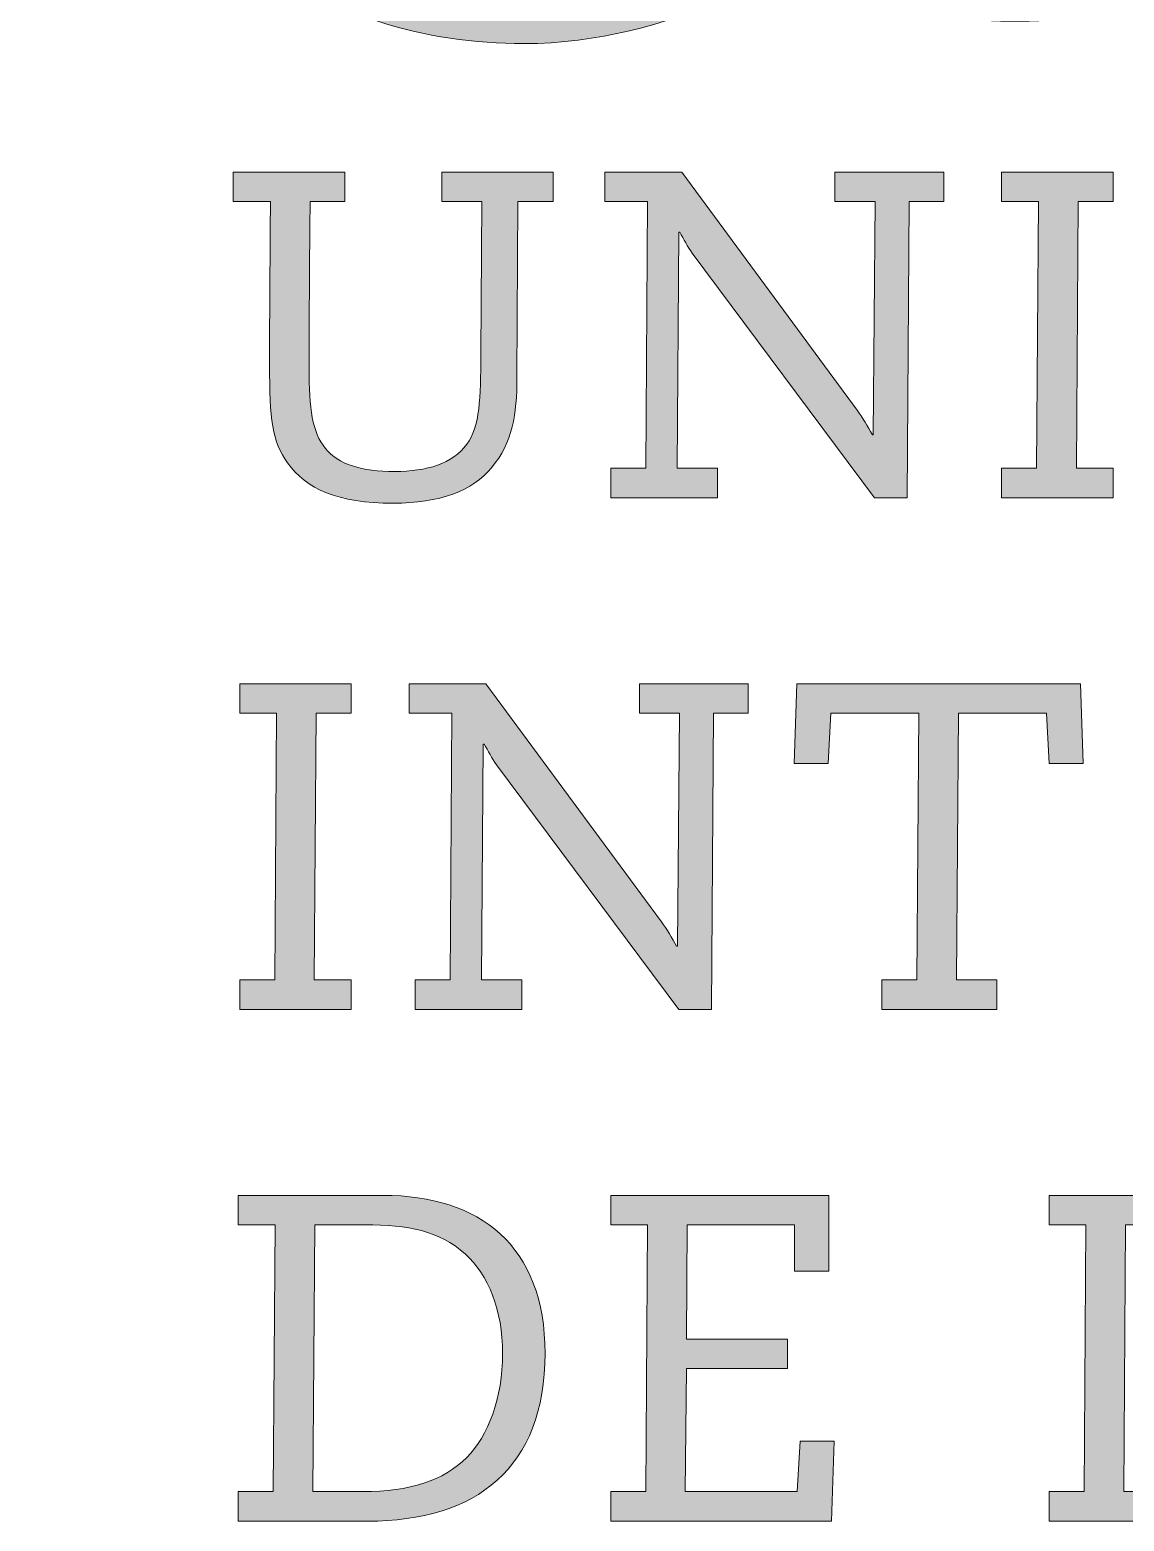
# Model space of a CAD drawing. Header units: centimetres. Extents: x 104.06 to 109.01, y 142.57 to 143.76.
# Drawn here: x 104.059 to 104.472, y 142.603 to 143.165 of the extents above; entities that cross this region are included whole.
import ezdxf

# ---------------------------------------------------------------- set-up
doc = ezdxf.new("R2010")
doc.units = ezdxf.units.CM
doc.header["$MEASUREMENT"] = 0
doc.layers.add('Capa 1', color=7, linetype='Continuous')

# ---------------------------------------------------------------- blocks, each defined once
blk = doc.blocks.new('block 4')
at = {"layer": 'Capa 1', "true_color": 0x0a95c8}
h = blk.add_hatch(color=142, dxfattribs=at)
h.dxf.hatch_style = 2
edge = h.paths.add_edge_path()
edge.add_spline(control_points=[(104.17803, 143.10004), (104.17803, 143.10004), (104.16499, 143.10004), (104.16499, 143.10004), (104.16486, 143.08283), (104.16464, 143.06584), (104.16464, 143.03722), (104.16464, 143.02195), (104.16569, 143.01325), (104.17079, 143.00702), (104.17561, 143.00096), (104.18444, 142.99833), (104.19695, 142.99833), (104.20911, 142.99833), (104.21846, 143.00127), (104.22403, 143.00856), (104.22908, 143.01536), (104.22921, 143.02577), (104.22939, 143.04245), (104.22939, 143.04245), (104.22974, 143.10004), (104.22974, 143.10004), (104.22974, 143.10004), (104.21464, 143.10004), (104.21464, 143.10004), (104.21464, 143.10004), (104.21464, 143.11115), (104.21464, 143.11115), (104.21464, 143.11115), (104.25665, 143.11115), (104.25665, 143.11115), (104.25665, 143.11115), (104.25665, 143.10004), (104.25665, 143.10004), (104.25665, 143.10004), (104.2433, 143.10004), (104.2433, 143.10004), (104.2433, 143.10004), (104.24295, 143.03376), (104.24295, 143.03376), (104.24295, 143.01971), (104.24133, 143.00944), (104.23338, 142.99974), (104.22645, 142.99109), (104.21363, 142.98639), (104.19638, 142.98639), (104.17526, 142.98639), (104.16358, 142.99174), (104.15647, 143.00162), (104.15077, 143.00944), (104.14972, 143.01813), (104.14972, 143.03858), (104.14972, 143.05856), (104.14993, 143.08129), (104.15007, 143.10004), (104.15007, 143.10004), (104.13598, 143.10004), (104.13598, 143.10004), (104.13598, 143.10004), (104.13598, 143.11115), (104.13598, 143.11115), (104.13598, 143.11115), (104.17803, 143.11115), (104.17803, 143.11115), (104.17803, 143.11115), (104.17803, 143.10004), (104.17803, 143.10004)], knot_values=[0, 0, 0, 0, 1, 1, 1, 2, 2, 2, 3, 3, 3, 4, 4, 4, 5, 5, 5, 6, 6, 6, 7, 7, 7, 8, 8, 8, 9, 9, 9, 10, 10, 10, 11, 11, 11, 12, 12, 12, 13, 13, 13, 14, 14, 14, 15, 15, 15, 16, 16, 16, 17, 17, 17, 18, 18, 18, 19, 19, 19, 20, 20, 20, 21, 21, 21, 22, 22, 22, 22], degree=3, periodic=1)
h = blk.add_hatch(color=142, dxfattribs=at)
h.dxf.hatch_style = 2
edge = h.paths.add_edge_path()
edge.add_spline(control_points=[(104.29216, 143.10004), (104.29216, 143.10004), (104.27605, 143.10004), (104.27605, 143.10004), (104.27605, 143.10004), (104.27605, 143.11115), (104.27605, 143.11115), (104.27605, 143.11115), (104.30502, 143.11115), (104.30502, 143.11115), (104.30502, 143.11115), (104.37113, 143.02142), (104.37113, 143.02142), (104.37324, 143.01861), (104.37512, 143.01536), (104.37688, 143.0122), (104.37688, 143.0122), (104.37719, 143.0122), (104.37719, 143.0122), (104.37719, 143.0122), (104.37789, 143.10004), (104.37789, 143.10004), (104.37789, 143.10004), (104.36279, 143.10004), (104.36279, 143.10004), (104.36279, 143.10004), (104.36279, 143.11115), (104.36279, 143.11115), (104.36279, 143.11115), (104.40379, 143.11115), (104.40379, 143.11115), (104.40379, 143.11115), (104.40379, 143.10004), (104.40379, 143.10004), (104.40379, 143.10004), (104.39075, 143.10004), (104.39075, 143.10004), (104.39075, 143.10004), (104.39005, 142.98845), (104.39005, 142.98845), (104.39005, 142.98845), (104.37771, 142.98845), (104.37771, 142.98845), (104.37771, 142.98845), (104.30902, 143.08059), (104.30902, 143.08059), (104.3073, 143.08305), (104.30573, 143.08582), (104.30432, 143.08845), (104.30432, 143.08845), (104.30397, 143.08845), (104.30397, 143.08845), (104.30397, 143.08845), (104.30331, 142.99956), (104.30331, 142.99956), (104.30331, 142.99956), (104.31854, 142.99956), (104.31854, 142.99956), (104.31854, 142.99956), (104.31854, 142.98845), (104.31854, 142.98845), (104.31854, 142.98845), (104.27829, 142.98845), (104.27829, 142.98845), (104.27829, 142.98845), (104.27829, 142.99956), (104.27829, 142.99956), (104.27829, 142.99956), (104.2915, 142.99956), (104.2915, 142.99956), (104.2915, 142.99956), (104.29216, 143.10004), (104.29216, 143.10004)], knot_values=[0, 0, 0, 0, 1, 1, 1, 2, 2, 2, 3, 3, 3, 4, 4, 4, 5, 5, 5, 6, 6, 6, 7, 7, 7, 8, 8, 8, 9, 9, 9, 10, 10, 10, 11, 11, 11, 12, 12, 12, 13, 13, 13, 14, 14, 14, 15, 15, 15, 16, 16, 16, 17, 17, 17, 18, 18, 18, 19, 19, 19, 20, 20, 20, 21, 21, 21, 22, 22, 22, 23, 23, 23, 24, 24, 24, 24], degree=3, periodic=1)
h = blk.add_hatch(color=142, dxfattribs=at)
h.dxf.hatch_style = 2
h.paths.add_polyline_path([(104.43948, 143.10004), (104.42556, 143.10004), (104.42556, 143.11115), (104.46761, 143.11115), (104.46761, 143.10004), (104.4544, 143.10004), (104.45374, 142.99956), (104.46761, 142.99956), (104.46761, 142.98845), (104.42556, 142.98845), (104.42556, 142.99956), (104.43877, 142.99956)])
h = blk.add_hatch(color=142, dxfattribs=at)
h.dxf.hatch_style = 2
h.paths.add_polyline_path([(104.15235, 142.90729), (104.13848, 142.90729), (104.13848, 142.91835), (104.18044, 142.91835), (104.18044, 142.90729), (104.16727, 142.90729), (104.16653, 142.80681), (104.18044, 142.80681), (104.18044, 142.79566), (104.13848, 142.79566), (104.13848, 142.80681), (104.15165, 142.80681)])
h = blk.add_hatch(color=142, dxfattribs=at)
h.dxf.hatch_style = 2
edge = h.paths.add_edge_path()
edge.add_spline(control_points=[(104.21841, 142.90729), (104.21841, 142.90729), (104.2023, 142.90729), (104.2023, 142.90729), (104.2023, 142.90729), (104.2023, 142.91835), (104.2023, 142.91835), (104.2023, 142.91835), (104.23127, 142.91835), (104.23127, 142.91835), (104.23127, 142.91835), (104.29743, 142.82867), (104.29743, 142.82867), (104.29949, 142.82586), (104.30138, 142.82257), (104.30313, 142.81945), (104.30313, 142.81945), (104.30349, 142.81945), (104.30349, 142.81945), (104.30349, 142.81945), (104.30419, 142.90729), (104.30419, 142.90729), (104.30419, 142.90729), (104.28909, 142.90729), (104.28909, 142.90729), (104.28909, 142.90729), (104.28909, 142.91835), (104.28909, 142.91835), (104.28909, 142.91835), (104.33004, 142.91835), (104.33004, 142.91835), (104.33004, 142.91835), (104.33004, 142.90729), (104.33004, 142.90729), (104.33004, 142.90729), (104.317, 142.90729), (104.317, 142.90729), (104.317, 142.90729), (104.3163, 142.79566), (104.3163, 142.79566), (104.3163, 142.79566), (104.30397, 142.79566), (104.30397, 142.79566), (104.30397, 142.79566), (104.23527, 142.8878), (104.23527, 142.8878), (104.23351, 142.89026), (104.23198, 142.89302), (104.23062, 142.89565), (104.23062, 142.89565), (104.23026, 142.89565), (104.23026, 142.89565), (104.23026, 142.89565), (104.22956, 142.80681), (104.22956, 142.80681), (104.22956, 142.80681), (104.24484, 142.80681), (104.24484, 142.80681), (104.24484, 142.80681), (104.24484, 142.79566), (104.24484, 142.79566), (104.24484, 142.79566), (104.20454, 142.79566), (104.20454, 142.79566), (104.20454, 142.79566), (104.20454, 142.80681), (104.20454, 142.80681), (104.20454, 142.80681), (104.21775, 142.80681), (104.21775, 142.80681), (104.21775, 142.80681), (104.21841, 142.90729), (104.21841, 142.90729)], knot_values=[0, 0, 0, 0, 1, 1, 1, 2, 2, 2, 3, 3, 3, 4, 4, 4, 5, 5, 5, 6, 6, 6, 7, 7, 7, 8, 8, 8, 9, 9, 9, 10, 10, 10, 11, 11, 11, 12, 12, 12, 13, 13, 13, 14, 14, 14, 15, 15, 15, 16, 16, 16, 17, 17, 17, 18, 18, 18, 19, 19, 19, 20, 20, 20, 21, 21, 21, 22, 22, 22, 23, 23, 23, 24, 24, 24, 24], degree=3, periodic=1)
h = blk.add_hatch(color=142, dxfattribs=at)
h.dxf.hatch_style = 2
h.paths.add_polyline_path([(104.39439, 142.90729), (104.36125, 142.90729), (104.3602, 142.88837), (104.34738, 142.88837), (104.34839, 142.91835), (104.45528, 142.91835), (104.45633, 142.88837), (104.44352, 142.88837), (104.44246, 142.90729), (104.40928, 142.90729), (104.40862, 142.80681), (104.42372, 142.80681), (104.42372, 142.79566), (104.38048, 142.79566), (104.38048, 142.80681), (104.39365, 142.80681)])
h = blk.add_hatch(color=142, dxfattribs=at)
h.dxf.hatch_style = 2
edge = h.paths.add_edge_path()
edge.add_spline(control_points=[(104.16604, 142.61401), (104.16604, 142.61401), (104.18479, 142.61401), (104.18479, 142.61401), (104.20266, 142.61401), (104.21534, 142.61814), (104.22403, 142.62683), (104.23215, 142.63513), (104.23755, 142.64909), (104.23755, 142.66608), (104.23755, 142.68236), (104.23215, 142.69575), (104.22351, 142.70352), (104.21345, 142.71239), (104.20195, 142.7145), (104.18571, 142.7145), (104.18571, 142.7145), (104.16675, 142.7145), (104.16675, 142.7145), (104.16675, 142.7145), (104.16604, 142.61401), (104.16604, 142.61401)], knot_values=[0, 0, 0, 0, 1, 1, 1, 2, 2, 2, 3, 3, 3, 4, 4, 4, 5, 5, 5, 6, 6, 6, 7, 7, 7, 7], degree=3, periodic=1)
edge = h.paths.add_edge_path()
edge.add_spline(control_points=[(104.15182, 142.7145), (104.15182, 142.7145), (104.13795, 142.7145), (104.13795, 142.7145), (104.13795, 142.7145), (104.13795, 142.7256), (104.13795, 142.7256), (104.13795, 142.7256), (104.1926, 142.7256), (104.1926, 142.7256), (104.22886, 142.7256), (104.25353, 142.70672), (104.25353, 142.66608), (104.25353, 142.62284), (104.22767, 142.60287), (104.18668, 142.60287), (104.18668, 142.60287), (104.13795, 142.60287), (104.13795, 142.60287), (104.13795, 142.60287), (104.13795, 142.61401), (104.13795, 142.61401), (104.13795, 142.61401), (104.15112, 142.61401), (104.15112, 142.61401), (104.15112, 142.61401), (104.15182, 142.7145), (104.15182, 142.7145)], knot_values=[0, 0, 0, 0, 1, 1, 1, 2, 2, 2, 3, 3, 3, 4, 4, 4, 5, 5, 5, 6, 6, 6, 7, 7, 7, 8, 8, 8, 9, 9, 9, 9], degree=3, periodic=1)
h = blk.add_hatch(color=142, dxfattribs=at)
h.dxf.hatch_style = 2
h.paths.add_polyline_path([(104.29216, 142.7145), (104.27829, 142.7145), (104.27829, 142.7256), (104.36042, 142.7256), (104.36042, 142.69711), (104.34756, 142.69711), (104.34756, 142.7145), (104.30708, 142.7145), (104.30678, 142.67143), (104.34492, 142.67143), (104.34492, 142.66033), (104.30678, 142.66033), (104.30638, 142.61401), (104.34857, 142.61401), (104.34962, 142.63306), (104.36244, 142.63306), (104.36143, 142.60287), (104.27829, 142.60287), (104.27829, 142.61401), (104.2915, 142.61401)])
h = blk.add_hatch(color=142, dxfattribs=at)
h.dxf.hatch_style = 2
h.paths.add_polyline_path([(104.45734, 142.7145), (104.44347, 142.7145), (104.44347, 142.7256), (104.48482, 142.7256), (104.48482, 142.7145), (104.47227, 142.7145), (104.47157, 142.61401), (104.51305, 142.61401), (104.5141, 142.63306), (104.52696, 142.63306), (104.52586, 142.60287), (104.44347, 142.60287), (104.44347, 142.61401), (104.45664, 142.61401)])
at = {"layer": 'Capa 1', "lineweight": 0}
for points in [[(104.43948, 143.10004), (104.42556, 143.10004), (104.42556, 143.11115), (104.46761, 143.11115), (104.46761, 143.10004), (104.4544, 143.10004), (104.45374, 142.99956), (104.46761, 142.99956), (104.46761, 142.98845), (104.42556, 142.98845), (104.42556, 142.99956), (104.43877, 142.99956), (104.43948, 143.10004)], [(104.15235, 142.90729), (104.13848, 142.90729), (104.13848, 142.91835), (104.18044, 142.91835), (104.18044, 142.90729), (104.16727, 142.90729), (104.16653, 142.80681), (104.18044, 142.80681), (104.18044, 142.79566), (104.13848, 142.79566), (104.13848, 142.80681), (104.15165, 142.80681), (104.15235, 142.90729)], [(104.39439, 142.90729), (104.36125, 142.90729), (104.3602, 142.88837), (104.34738, 142.88837), (104.34839, 142.91835), (104.45528, 142.91835), (104.45633, 142.88837), (104.44352, 142.88837), (104.44246, 142.90729), (104.40928, 142.90729), (104.40862, 142.80681), (104.42372, 142.80681), (104.42372, 142.79566), (104.38048, 142.79566), (104.38048, 142.80681), (104.39365, 142.80681), (104.39439, 142.90729)], [(104.29216, 142.7145), (104.27829, 142.7145), (104.27829, 142.7256), (104.36042, 142.7256), (104.36042, 142.69711), (104.34756, 142.69711), (104.34756, 142.7145), (104.30708, 142.7145), (104.30678, 142.67143), (104.34492, 142.67143), (104.34492, 142.66033), (104.30678, 142.66033), (104.30638, 142.61401), (104.34857, 142.61401), (104.34962, 142.63306), (104.36244, 142.63306), (104.36143, 142.60287), (104.27829, 142.60287), (104.27829, 142.61401), (104.2915, 142.61401), (104.29216, 142.7145)], [(104.45734, 142.7145), (104.44347, 142.7145), (104.44347, 142.7256), (104.48482, 142.7256), (104.48482, 142.7145), (104.47227, 142.7145), (104.47157, 142.61401), (104.51305, 142.61401), (104.5141, 142.63306), (104.52696, 142.63306), (104.52586, 142.60287), (104.44347, 142.60287), (104.44347, 142.61401), (104.45664, 142.61401), (104.45734, 142.7145)]]:
    blk.add_lwpolyline(points, dxfattribs=at)
for points, knots in [([(104.17803, 143.10004), (104.17803, 143.10004), (104.16499, 143.10004), (104.16499, 143.10004), (104.16486, 143.08283), (104.16464, 143.06584), (104.16464, 143.03722), (104.16464, 143.02195), (104.16569, 143.01325), (104.17079, 143.00702), (104.17561, 143.00096), (104.18444, 142.99833), (104.19695, 142.99833), (104.20911, 142.99833), (104.21846, 143.00127), (104.22403, 143.00856), (104.22908, 143.01536), (104.22921, 143.02577), (104.22939, 143.04245), (104.22939, 143.04245), (104.22974, 143.10004), (104.22974, 143.10004), (104.22974, 143.10004), (104.21464, 143.10004), (104.21464, 143.10004), (104.21464, 143.10004), (104.21464, 143.11115), (104.21464, 143.11115), (104.21464, 143.11115), (104.25665, 143.11115), (104.25665, 143.11115), (104.25665, 143.11115), (104.25665, 143.10004), (104.25665, 143.10004), (104.25665, 143.10004), (104.2433, 143.10004), (104.2433, 143.10004), (104.2433, 143.10004), (104.24295, 143.03376), (104.24295, 143.03376), (104.24295, 143.01971), (104.24133, 143.00944), (104.23338, 142.99974), (104.22645, 142.99109), (104.21363, 142.98639), (104.19638, 142.98639), (104.17526, 142.98639), (104.16358, 142.99174), (104.15647, 143.00162), (104.15077, 143.00944), (104.14972, 143.01813), (104.14972, 143.03858), (104.14972, 143.05856), (104.14993, 143.08129), (104.15007, 143.10004), (104.15007, 143.10004), (104.13598, 143.10004), (104.13598, 143.10004), (104.13598, 143.10004), (104.13598, 143.11115), (104.13598, 143.11115), (104.13598, 143.11115), (104.17803, 143.11115), (104.17803, 143.11115), (104.17803, 143.11115), (104.17803, 143.10004), (104.17803, 143.10004)], [0, 0, 0, 0, 1, 1, 1, 2, 2, 2, 3, 3, 3, 4, 4, 4, 5, 5, 5, 6, 6, 6, 7, 7, 7, 8, 8, 8, 9, 9, 9, 10, 10, 10, 11, 11, 11, 12, 12, 12, 13, 13, 13, 14, 14, 14, 15, 15, 15, 16, 16, 16, 17, 17, 17, 18, 18, 18, 19, 19, 19, 20, 20, 20, 21, 21, 21, 22, 22, 22, 22]), ([(104.29216, 143.10004), (104.29216, 143.10004), (104.27605, 143.10004), (104.27605, 143.10004), (104.27605, 143.10004), (104.27605, 143.11115), (104.27605, 143.11115), (104.27605, 143.11115), (104.30502, 143.11115), (104.30502, 143.11115), (104.30502, 143.11115), (104.37113, 143.02142), (104.37113, 143.02142), (104.37324, 143.01861), (104.37512, 143.01536), (104.37688, 143.0122), (104.37688, 143.0122), (104.37719, 143.0122), (104.37719, 143.0122), (104.37719, 143.0122), (104.37789, 143.10004), (104.37789, 143.10004), (104.37789, 143.10004), (104.36279, 143.10004), (104.36279, 143.10004), (104.36279, 143.10004), (104.36279, 143.11115), (104.36279, 143.11115), (104.36279, 143.11115), (104.40379, 143.11115), (104.40379, 143.11115), (104.40379, 143.11115), (104.40379, 143.10004), (104.40379, 143.10004), (104.40379, 143.10004), (104.39075, 143.10004), (104.39075, 143.10004), (104.39075, 143.10004), (104.39005, 142.98845), (104.39005, 142.98845), (104.39005, 142.98845), (104.37771, 142.98845), (104.37771, 142.98845), (104.37771, 142.98845), (104.30902, 143.08059), (104.30902, 143.08059), (104.3073, 143.08305), (104.30573, 143.08582), (104.30432, 143.08845), (104.30432, 143.08845), (104.30397, 143.08845), (104.30397, 143.08845), (104.30397, 143.08845), (104.30331, 142.99956), (104.30331, 142.99956), (104.30331, 142.99956), (104.31854, 142.99956), (104.31854, 142.99956), (104.31854, 142.99956), (104.31854, 142.98845), (104.31854, 142.98845), (104.31854, 142.98845), (104.27829, 142.98845), (104.27829, 142.98845), (104.27829, 142.98845), (104.27829, 142.99956), (104.27829, 142.99956), (104.27829, 142.99956), (104.2915, 142.99956), (104.2915, 142.99956), (104.2915, 142.99956), (104.29216, 143.10004), (104.29216, 143.10004)], [0, 0, 0, 0, 1, 1, 1, 2, 2, 2, 3, 3, 3, 4, 4, 4, 5, 5, 5, 6, 6, 6, 7, 7, 7, 8, 8, 8, 9, 9, 9, 10, 10, 10, 11, 11, 11, 12, 12, 12, 13, 13, 13, 14, 14, 14, 15, 15, 15, 16, 16, 16, 17, 17, 17, 18, 18, 18, 19, 19, 19, 20, 20, 20, 21, 21, 21, 22, 22, 22, 23, 23, 23, 24, 24, 24, 24]), ([(104.21841, 142.90729), (104.21841, 142.90729), (104.2023, 142.90729), (104.2023, 142.90729), (104.2023, 142.90729), (104.2023, 142.91835), (104.2023, 142.91835), (104.2023, 142.91835), (104.23127, 142.91835), (104.23127, 142.91835), (104.23127, 142.91835), (104.29743, 142.82867), (104.29743, 142.82867), (104.29949, 142.82586), (104.30138, 142.82257), (104.30313, 142.81945), (104.30313, 142.81945), (104.30349, 142.81945), (104.30349, 142.81945), (104.30349, 142.81945), (104.30419, 142.90729), (104.30419, 142.90729), (104.30419, 142.90729), (104.28909, 142.90729), (104.28909, 142.90729), (104.28909, 142.90729), (104.28909, 142.91835), (104.28909, 142.91835), (104.28909, 142.91835), (104.33004, 142.91835), (104.33004, 142.91835), (104.33004, 142.91835), (104.33004, 142.90729), (104.33004, 142.90729), (104.33004, 142.90729), (104.317, 142.90729), (104.317, 142.90729), (104.317, 142.90729), (104.3163, 142.79566), (104.3163, 142.79566), (104.3163, 142.79566), (104.30397, 142.79566), (104.30397, 142.79566), (104.30397, 142.79566), (104.23527, 142.8878), (104.23527, 142.8878), (104.23351, 142.89026), (104.23198, 142.89302), (104.23062, 142.89565), (104.23062, 142.89565), (104.23026, 142.89565), (104.23026, 142.89565), (104.23026, 142.89565), (104.22956, 142.80681), (104.22956, 142.80681), (104.22956, 142.80681), (104.24484, 142.80681), (104.24484, 142.80681), (104.24484, 142.80681), (104.24484, 142.79566), (104.24484, 142.79566), (104.24484, 142.79566), (104.20454, 142.79566), (104.20454, 142.79566), (104.20454, 142.79566), (104.20454, 142.80681), (104.20454, 142.80681), (104.20454, 142.80681), (104.21775, 142.80681), (104.21775, 142.80681), (104.21775, 142.80681), (104.21841, 142.90729), (104.21841, 142.90729)], [0, 0, 0, 0, 1, 1, 1, 2, 2, 2, 3, 3, 3, 4, 4, 4, 5, 5, 5, 6, 6, 6, 7, 7, 7, 8, 8, 8, 9, 9, 9, 10, 10, 10, 11, 11, 11, 12, 12, 12, 13, 13, 13, 14, 14, 14, 15, 15, 15, 16, 16, 16, 17, 17, 17, 18, 18, 18, 19, 19, 19, 20, 20, 20, 21, 21, 21, 22, 22, 22, 23, 23, 23, 24, 24, 24, 24]), ([(104.15182, 142.7145), (104.15182, 142.7145), (104.13795, 142.7145), (104.13795, 142.7145), (104.13795, 142.7145), (104.13795, 142.7256), (104.13795, 142.7256), (104.13795, 142.7256), (104.1926, 142.7256), (104.1926, 142.7256), (104.22886, 142.7256), (104.25353, 142.70672), (104.25353, 142.66608), (104.25353, 142.62284), (104.22767, 142.60287), (104.18668, 142.60287), (104.18668, 142.60287), (104.13795, 142.60287), (104.13795, 142.60287), (104.13795, 142.60287), (104.13795, 142.61401), (104.13795, 142.61401), (104.13795, 142.61401), (104.15112, 142.61401), (104.15112, 142.61401), (104.15112, 142.61401), (104.15182, 142.7145), (104.15182, 142.7145)], [0, 0, 0, 0, 1, 1, 1, 2, 2, 2, 3, 3, 3, 4, 4, 4, 5, 5, 5, 6, 6, 6, 7, 7, 7, 8, 8, 8, 9, 9, 9, 9]), ([(104.16604, 142.61401), (104.16604, 142.61401), (104.18479, 142.61401), (104.18479, 142.61401), (104.20266, 142.61401), (104.21534, 142.61814), (104.22403, 142.62683), (104.23215, 142.63513), (104.23755, 142.64909), (104.23755, 142.66608), (104.23755, 142.68236), (104.23215, 142.69575), (104.22351, 142.70352), (104.21345, 142.71239), (104.20195, 142.7145), (104.18571, 142.7145), (104.18571, 142.7145), (104.16675, 142.7145), (104.16675, 142.7145), (104.16675, 142.7145), (104.16604, 142.61401), (104.16604, 142.61401)], [0, 0, 0, 0, 1, 1, 1, 2, 2, 2, 3, 3, 3, 4, 4, 4, 5, 5, 5, 6, 6, 6, 7, 7, 7, 7])]:
    blk.add_open_spline(points, degree=3, knots=knots, dxfattribs=at)
blk = doc.blocks.new('block 3')
at = {"layer": 'Capa 1'}
blk.add_blockref('block 4', (0, 0), dxfattribs=at)
blk = doc.blocks.new('block 5')
at = {"layer": 'Capa 1', "true_color": 0x1c1c1b}
h = blk.add_hatch(color=250, dxfattribs=at)
h.dxf.hatch_style = 2
edge = h.paths.add_edge_path()
edge.add_spline(control_points=[(104.47597, 143.24686), (104.47597, 143.24686), (104.47597, 143.50686), (104.47597, 143.50686), (104.47597, 143.52853), (104.47163, 143.5441), (104.46232, 143.55361), (104.45313, 143.56312), (104.4358, 143.56784), (104.41034, 143.56784), (104.39893, 143.56784), (104.38367, 143.56722), (104.36473, 143.56581), (104.34581, 143.56446), (104.32841, 143.56274), (104.3127, 143.56054), (104.3127, 143.56054), (104.3127, 143.48891), (104.3127, 143.48891), (104.3127, 143.48891), (104.36293, 143.48891), (104.36293, 143.48891), (104.36293, 143.48891), (104.36293, 143.26557), (104.36293, 143.26557), (104.35098, 143.26285), (104.33837, 143.26081), (104.325, 143.2595), (104.31174, 143.25813), (104.26051, 143.2512), (104.23598, 143.26963), (104.22609, 143.27704), (104.22296, 143.29158), (104.22296, 143.30946), (104.22296, 143.30946), (104.22296, 143.50686), (104.22296, 143.50686), (104.22296, 143.52853), (104.21831, 143.5441), (104.20914, 143.55361), (104.19984, 143.56312), (104.18252, 143.56784), (104.15699, 143.56784), (104.14562, 143.56784), (104.13035, 143.56722), (104.11151, 143.56581), (104.09249, 143.56446), (104.07513, 143.56274), (104.05939, 143.56054), (104.05939, 143.56054), (104.05939, 143.48891), (104.05939, 143.48891), (104.05939, 143.48891), (104.10982, 143.48891), (104.10982, 143.48891), (104.10982, 143.48891), (104.10982, 143.29406), (104.10982, 143.29406), (104.10982, 143.23687), (104.1287, 143.20766), (104.13993, 143.19715), (104.16949, 143.16973), (104.20897, 143.15953), (104.24549, 143.15953), (104.30158, 143.15953), (104.3474, 143.18909), (104.36531, 143.20208), (104.36858, 143.19019), (104.37509, 143.18147), (104.38481, 143.17607), (104.3946, 143.17062), (104.4092, 143.16793), (104.42884, 143.16793), (104.46522, 143.16793), (104.52637, 143.17607), (104.52637, 143.17607), (104.52637, 143.17607), (104.52637, 143.24686), (104.52637, 143.24686), (104.52637, 143.24686), (104.47597, 143.24686), (104.47597, 143.24686)], knot_values=[0, 0, 0, 0, 1, 1, 1, 2, 2, 2, 3, 3, 3, 4, 4, 4, 5, 5, 5, 6, 6, 6, 7, 7, 7, 8, 8, 8, 9, 9, 9, 10, 10, 10, 11, 11, 11, 12, 12, 12, 13, 13, 13, 14, 14, 14, 15, 15, 15, 16, 16, 16, 17, 17, 17, 18, 18, 18, 19, 19, 19, 20, 20, 20, 21, 21, 21, 22, 22, 22, 23, 23, 23, 24, 24, 24, 25, 25, 25, 26, 26, 26, 27, 27, 27, 27], degree=3, periodic=1)
at = {"layer": 'Capa 1', "lineweight": 0}
blk.add_open_spline([(104.47597, 143.24686), (104.47597, 143.24686), (104.47597, 143.50686), (104.47597, 143.50686), (104.47597, 143.52853), (104.47163, 143.5441), (104.46232, 143.55361), (104.45313, 143.56312), (104.4358, 143.56784), (104.41034, 143.56784), (104.39893, 143.56784), (104.38367, 143.56722), (104.36473, 143.56581), (104.34581, 143.56446), (104.32841, 143.56274), (104.3127, 143.56054), (104.3127, 143.56054), (104.3127, 143.48891), (104.3127, 143.48891), (104.3127, 143.48891), (104.36293, 143.48891), (104.36293, 143.48891), (104.36293, 143.48891), (104.36293, 143.26557), (104.36293, 143.26557), (104.35098, 143.26285), (104.33837, 143.26081), (104.325, 143.2595), (104.31174, 143.25813), (104.26051, 143.2512), (104.23598, 143.26963), (104.22609, 143.27704), (104.22296, 143.29158), (104.22296, 143.30946), (104.22296, 143.30946), (104.22296, 143.50686), (104.22296, 143.50686), (104.22296, 143.52853), (104.21831, 143.5441), (104.20914, 143.55361), (104.19984, 143.56312), (104.18252, 143.56784), (104.15699, 143.56784), (104.14562, 143.56784), (104.13035, 143.56722), (104.11151, 143.56581), (104.09249, 143.56446), (104.07513, 143.56274), (104.05939, 143.56054), (104.05939, 143.56054), (104.05939, 143.48891), (104.05939, 143.48891), (104.05939, 143.48891), (104.10982, 143.48891), (104.10982, 143.48891), (104.10982, 143.48891), (104.10982, 143.29406), (104.10982, 143.29406), (104.10982, 143.23687), (104.1287, 143.20766), (104.13993, 143.19715), (104.16949, 143.16973), (104.20897, 143.15953), (104.24549, 143.15953), (104.30158, 143.15953), (104.3474, 143.18909), (104.36531, 143.20208), (104.36858, 143.19019), (104.37509, 143.18147), (104.38481, 143.17607), (104.3946, 143.17062), (104.4092, 143.16793), (104.42884, 143.16793), (104.46522, 143.16793), (104.52637, 143.17607), (104.52637, 143.17607), (104.52637, 143.17607), (104.52637, 143.24686), (104.52637, 143.24686), (104.52637, 143.24686), (104.47597, 143.24686), (104.47597, 143.24686)], degree=3, knots=[0, 0, 0, 0, 1, 1, 1, 2, 2, 2, 3, 3, 3, 4, 4, 4, 5, 5, 5, 6, 6, 6, 7, 7, 7, 8, 8, 8, 9, 9, 9, 10, 10, 10, 11, 11, 11, 12, 12, 12, 13, 13, 13, 14, 14, 14, 15, 15, 15, 16, 16, 16, 17, 17, 17, 18, 18, 18, 19, 19, 19, 20, 20, 20, 21, 21, 21, 22, 22, 22, 23, 23, 23, 24, 24, 24, 25, 25, 25, 26, 26, 26, 27, 27, 27, 27], dxfattribs=at)
blk = doc.blocks.new('block 2')
at = {"layer": 'Capa 1'}
for name in ['block 5', 'block 3']:
    blk.add_blockref(name, (0, 0), dxfattribs=at)

msp = doc.modelspace()

# ---------------------------------------------------------------- block references
at = {"layer": 'Capa 1'}
msp.add_blockref('block 2', (0, 0), dxfattribs=at)

doc.saveas('drawing.dxf')
